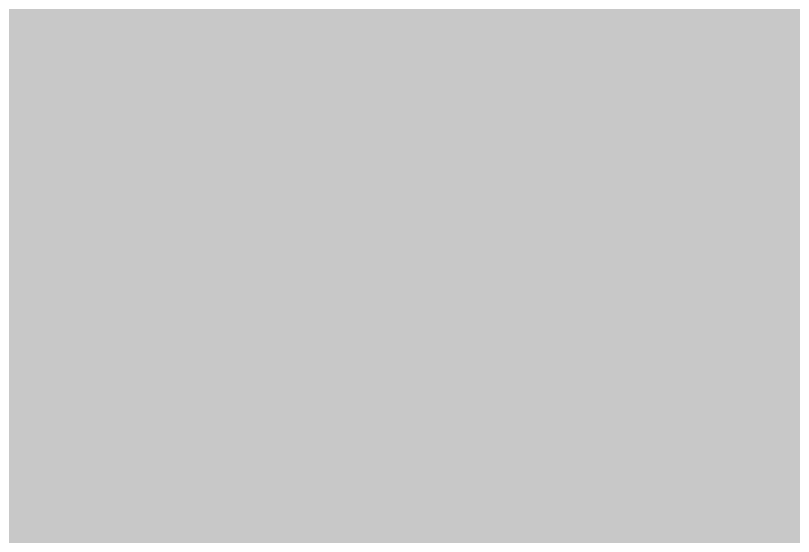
# Model space of a CAD drawing. Header units: millimetres. Extents: x -11 to 223, y -88 to 3.
# Drawn here: x 84.5472 to 84.601, y -56.2837 to -56.2477 of the extents above; entities that cross this region are included whole.
import ezdxf

# ---------------------------------------------------------------- set-up
doc = ezdxf.new("R2010")
doc.units = ezdxf.units.MM
doc.header["$MEASUREMENT"] = 0
for name, color, linetype, true_color in [('Bottom-Layer', 7, 'Continuous', 0x0000ff), ('Top-Layer', 7, 'Continuous', 0xff0000), ('Top-Silkscreen-Layer', 7, 'Continuous', 0xffcc00)]:
    doc.layers.add(name, color=color, linetype=linetype, true_color=true_color)

msp = doc.modelspace()

# ---------------------------------------------------------------- hatches: boundary and pattern name
at = {"layer": 'Bottom-Layer'}
msp.add_hatch(color=256, dxfattribs=at).paths.add_polyline_path([(-10.335281, 1.978664), (-0.38039, 1.978664), (-0.84578, 1.726733), (-1.195487, 1.329541), (-1.386452, 0.835994), (-1.395162, 0.306862), (-1.220545, -0.192703), (-0.884101, -0.60119), (-0.427256, -0.868302), (0.093739, -0.961151), (1.793739, -0.961151), (2.314734, -0.868302), (2.771579, -0.60119), (3.108023, -0.192703), (3.28264, 0.306862), (3.27393, 0.835994), (3.082964, 1.329541), (2.733257, 1.726733), (2.267868, 1.978664), (222.628905, 1.978664), (222.628905, -87.475235), (-10.335281, -87.475235)])
at = {"layer": 'Top-Layer'}
msp.add_hatch(color=256, dxfattribs=at).paths.add_polyline_path([(-10.335281, 1.978664), (-0.38039, 1.978664), (-0.84578, 1.726733), (-1.195487, 1.329541), (-1.386452, 0.835994), (-1.395162, 0.306862), (-1.220545, -0.192703), (-0.884101, -0.60119), (-0.427256, -0.868302), (0.093739, -0.961151), (1.793739, -0.961151), (2.314734, -0.868302), (2.771579, -0.60119), (3.108023, -0.192703), (3.28264, 0.306862), (3.27393, 0.835994), (3.082964, 1.329541), (2.733257, 1.726733), (2.267868, 1.978664), (222.628905, 1.978664), (222.628905, -87.475235), (-10.335281, -87.475235)])

# ---------------------------------------------------------------- linework, layer by layer
at = {"layer": 'Top-Layer', "const_width": 0.0508}
msp.add_lwpolyline([(64.725717, -56.238252), (67.363183, -56.238252), (71.805798, -60.680867), (71.963189, -60.786032), (72.148844, -60.822962), (78.990094, -60.822962), (79.175749, -60.786032), (79.33314, -60.680867), (81.438049, -58.575959), (81.985103, -58.575959), (82.164173, -58.527977), (82.295262, -58.396888), (82.343244, -58.217818), (82.343244, -57.670764), (83.775755, -56.238252), (87.048223, -56.238252), (91.490837, -60.680867)], dxfattribs=at)
at = {"layer": 'Top-Silkscreen-Layer', "const_width": 0.0051}
msp.add_lwpolyline([(70.59714, -64.518428), (70.59714, -50.5184), (84.597168, -50.5184), (84.597168, -64.518428)], close=True, dxfattribs=at)
msp.add_lwpolyline([(70.59714, -64.518428), (70.59714, -50.5184), (84.597168, -50.5184), (84.597168, -64.518428)], close=True, dxfattribs=at)

doc.saveas('drawing.dxf')
